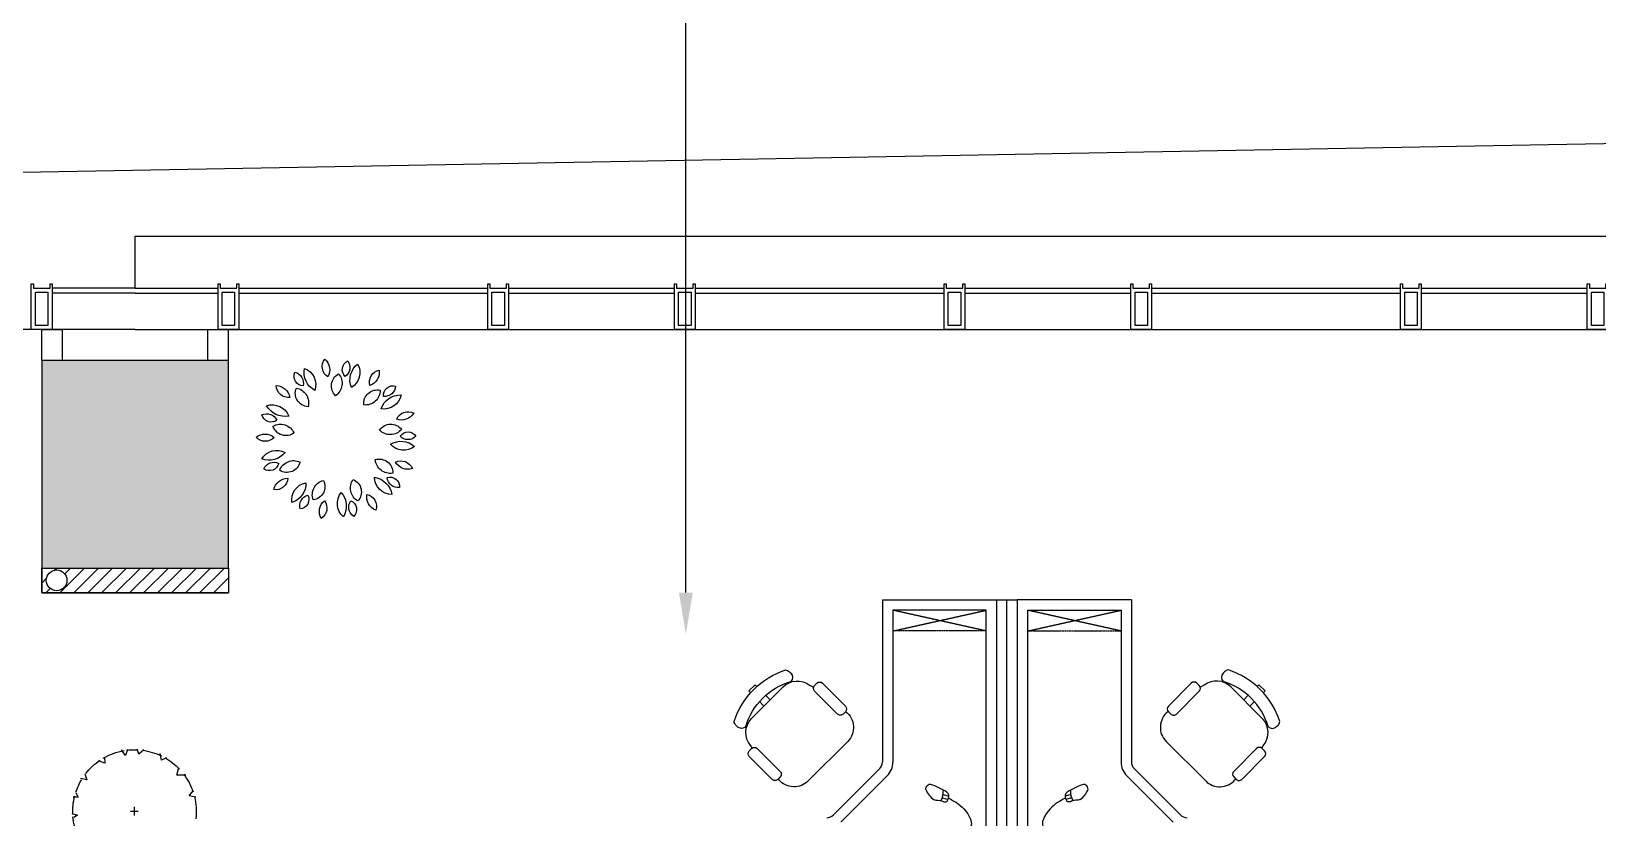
# Model space of a CAD drawing. Header units: inches. Extents: x 10 to 166961, y -47 to 131592.
# Drawn here: x 103723 to 111273, y 41658 to 45450 of the extents above; entities that cross this region are included whole.
import ezdxf

# ---------------------------------------------------------------- set-up
doc = ezdxf.new("R2010")
doc.units = ezdxf.units.IN
doc.header["$MEASUREMENT"] = 0
doc.linetypes.add('DASH', pattern=[0.35, 0.25, -0.1])
doc.linetypes.add('HIDDEN', pattern=[0.375, 0.25, -0.125])
for name, color, linetype in [('2', 2, 'Continuous'), ('4', 4, 'Continuous'), ('6', 6, 'Continuous'), ('8', 8, 'Continuous'), ('METAL', 7, 'Continuous'), ('Shearwall', 7, 'Continuous'), ('shearwall-bh', 253, 'Continuous'), ('stair', 2, 'Continuous'), ('wall', 2, 'Continuous'), ('windows', 4, 'Continuous'), ('修改', 1, 'Continuous'), ('尺寸3', 31, 'Continuous')]:
    doc.layers.add(name, color=color, linetype=linetype)

# ---------------------------------------------------------------- blocks, each defined once
blk = doc.blocks.new('Metal')
at = {"layer": 'METAL', "color": 4}
for points in [[(-50, 20), (-40, 20), (-40, 0), (40, 0), (40, 20), (50, 20), (50, -200), (-50, -200)], [(-30, -20), (30, -20), (30, -180), (-30, -180)]]:
    blk.add_lwpolyline(points, close=True, dxfattribs=at)

msp = doc.modelspace()

# ---------------------------------------------------------------- hatches: boundary and pattern name
at = {"layer": 'shearwall-bh'}
msp.add_hatch(color=252, dxfattribs=at).paths.add_polyline_path([(104673.4, 43862), (103773.4, 43862), (103773.4, 42862), (104673.4, 42862)])

# ---------------------------------------------------------------- linework, layer by layer
at = {"color": 252}
for p, q in [((103773.4, 42862), (103773.4, 42742)), ((103773.4, 42862), (104673.4, 42862)), ((103773.4, 42742), (103773.4, 42862)), ((104673.4, 42862), (104673.4, 42742)), ((104673.4, 42862), (104673.4, 42742)), ((103773.4, 42742), (104673.4, 42742)), ((104673.4, 42742), (103773.4, 42742))]:
    msp.add_line(p, q, dxfattribs=at)
at = {"color": 0, "linetype": 'ByBlock'}
for p, q in [((104177.8, 41957.8), (104158.6, 41986.1)), ((104186.8, 41987.4), (104177.8, 41957.8)), ((104241.7, 41965.2), (104234.3, 41988.9)), ((104265.5, 41986.1), (104241.7, 41965.2)), ((104076.9, 41920.7), (104047.2, 41932.5)), ((104075.4, 41950.4), (104076.9, 41920.7)), ((104350.2, 41935.5), (104344.1, 41968.2)), ((104375.5, 41947.3), (104350.2, 41935.5)), ((103990.8, 41840.5), (103961, 41847.9)), ((103981.9, 41870.2), (103990.8, 41840.5)), ((104424.3, 41862.7), (104434.8, 41899.8)), ((104467.5, 41862.7), (104424.3, 41862.7)), ((103949.2, 41757.3), (103925.4, 41757.3)), ((103938.7, 41778), (103949.2, 41757.3)), ((104483.8, 41763.2), (104503.2, 41788.4)), ((104516.5, 41757.3), (104483.8, 41763.2)), ((103918, 41678.4), (103946.2, 41669.7)), ((104238.8, 41688), (104201.6, 41688)), ((104220.8, 41668.1), (104220.8, 41711.1)), ((103946.2, 41669.7), (103928.3, 41659.2))]:
    msp.add_line(p, q, dxfattribs=at)
at = {"color": 3, "extrusion": (0, 0, -1)}
for centre, major_axis, start_param, end_param in [((105184.2, 43832.7), (0, 58.7), 3.715257, 5.385786), ((105092.4, 43817.7), (0, 69.1), 0.727897, 2.089936), ((105035.6, 43786.1), (0, 46), 3.199368, 5.158873), ((104981.8, 43754.4), (0, 53.1), 0.234992, 1.8402), ((105137.4, 43805.5), (0, 99.1), 3.641784, 4.907169), ((105010.4, 43746.1), (0, 84.1), 0.361406, 1.904233), ((105234.8, 43740.3), (0, 65.1), 3.896327, 5.804572), ((105149.2, 43752.2), (0, 72.1), 0.88149, 2.536498), ((105267.9, 43819), (0, 46), 3.897441, 5.856946), ((105206.2, 43829.3), (0, 53.1), 0.932948, 2.538156), ((105358.3, 43768.4), (0, 99.1), 4.339904, 5.605289), ((105222.8, 43804.5), (0, 84.1), 1.059515, 2.602341), ((105411.6, 43759.2), (0, 58.7), 4.41332, 6.083849), ((105331.6, 43806.7), (0, 69.1), 1.426044, 2.788082), ((104902, 43672.4), (0, 69.1), 0.029729, 1.391767), ((104962.8, 43742.9), (0, 58.7), 3.017049, 4.687578), ((105060.9, 43704.7), (0, 65.1), 3.198246, 5.106492), ((104987.7, 43658.7), (0, 72.1), 0.18334, 1.838347), ((105391, 43655.9), (0, 65.1), 4.594511, 6.502757), ((105333.1, 43720), (0, 72.1), 1.579663, 3.23467), ((105466.9, 43694.9), (0, 46), 4.595702, 6.555207), ((105426.2, 43742.4), (0, 53.1), 1.631144, 3.236353), ((104885.3, 43564.8), (0, 84.1), -0.336713, 1.206114), ((104944.4, 43692), (0, 99.1), 2.943632, 4.209017), ((105503.6, 43598.1), (0, 99.1), -1.245145, 0.020241), ((105423, 43712.8), (0, 84.1), 1.757702, 3.300529), ((104858.1, 43552.8), (0, 53.1), -0.463111, 1.142097), ((104878.9, 43611.7), (0, 46), 2.501369, 4.460874), ((105538.6, 43556.7), (0, 58.7), -1.171774, 0.498755), ((105507.8, 43644.5), (0, 69.1), 2.123977, 3.486016), ((104849.7, 43438.7), (0, 69.1), -0.668428, 0.69361), ((104850.8, 43531.7), (0, 58.7), 2.318921, 3.98945), ((104924, 43483.3), (0, 72.1), -0.51474, 1.140267), ((104950.6, 43565.5), (0, 65.1), 2.500126, 4.408372), ((105456.4, 43490.8), (0, 65.1), -0.990619, 0.917626), ((105453.2, 43577.2), (0, 72.1), 2.277699, 3.932706), ((105539.6, 43471.9), (0, 46), -0.989322, 0.970183), ((105539, 43534.4), (0, 53.1), 2.329345, 3.934553), ((104906, 43345.5), (0, 84.1), -1.03484, 0.507987), ((104869.5, 43480.9), (0, 99.1), 2.245511, 3.510897), ((105505.5, 43374.1), (0, 99.1), -0.547007, 0.718379), ((105517.5, 43513.8), (0, 84.1), 2.455828, 3.998654), ((104892.9, 43318.8), (0, 53.1), -1.161171, 0.444037), ((104870.9, 43377.3), (0, 46), 1.803186, 3.762691), ((104988.1, 43307.9), (0, 72.1), -1.212928, 0.442079), ((104955.6, 43388), (0, 65.1), 1.802097, 3.710343), ((105400.3, 43322.3), (0, 65.1), -0.29243, 1.615816), ((105453.4, 43390.5), (0, 72.1), 2.975781, 4.630788), ((105505.6, 43320), (0, 58.7), -0.473482, 1.197047), ((105538.6, 43407), (0, 69.1), 2.822238, 4.184276), ((104959.8, 43226), (0, 69.1), -1.366441, -0.004403), ((104900.9, 43298), (0, 58.7), 1.620724, 3.291253), ((105062.8, 43190.8), (0, 84.1), 4.550239, 6.093066), ((104947.8, 43271.1), (0, 99.1), 1.547356, 2.812742), ((105149.8, 43214.8), (0, 72.1), 4.372156, 6.027163), ((105073.4, 43255.3), (0, 65.1), 1.103973, 3.012219), ((105333.6, 43247.4), (0, 72.1), 3.674039, 5.329046), ((105249.1, 43229.3), (0, 65.1), 0.405727, 2.313972), ((105461.9, 43300.7), (0, 84.1), 3.153991, 4.696817), ((105362.9, 43201.4), (0, 99.1), 0.150984, 1.41637), ((105451.9, 43254.4), (0, 46), -0.291257, 1.668248), ((105491.7, 43302.7), (0, 53.1), 3.02745, 4.632658), ((105069.9, 43161.9), (0, 53.1), 4.423722, 6.02893), ((105015.5, 43192.6), (0, 46), 1.105029, 3.064534), ((105180.8, 43133.8), (0, 69.1), 4.218467, 5.580505), ((105089.4, 43151.1), (0, 58.7), 0.922694, 2.593223), ((105282.4, 43173.1), (0, 84.1), 3.852094, 5.39492), ((105142.7, 43160.7), (0, 99.1), 0.849231, 2.114617), ((105306.4, 43155.5), (0, 53.1), 3.725536, 5.330744), ((105245, 43144.1), (0, 46), 0.406802, 2.366307), ((105409.4, 43205.3), (0, 69.1), 3.520395, 4.882433), ((105328.2, 43159.8), (0, 58.7), 0.224483, 1.895012)]:
    msp.add_ellipse(centre, major_axis=major_axis, ratio=1, start_param=start_param, end_param=end_param, dxfattribs=at)
at = {"color": 0, "linetype": 'ByBlock', "extrusion": (0, 0, -1)}
for major_axis, start_param, end_param in [((210.6, 210.6), -1.31587, -0.955343), ((-210.6, 210.6), 0.655928, 0.821007), ((210.6, 210.6), -0.655411, -0.335741), ((210.6, 210.6), 4.587306, 4.909462), ((-210.6, 210.6), 1.29939, 1.600577), ((210.6, 210.6), 4.245738, 4.469379), ((210.6, 210.6), 0.13877, 0.459536), ((210.6, 210.6), 3.880194, 4.176113), ((210.6, 210.6), 0.542695, 0.901633), ((-210.6, 210.6), 5.118978, 5.410671)]:
    msp.add_ellipse((104220.8, 41688), major_axis=major_axis, ratio=1, start_param=start_param, end_param=end_param, dxfattribs=at)
at = {"layer": '2', "color": 252}
for p, q in [((107826.1, 42708.5), (108376, 42708.5)), ((108376, 42708.5), (108376, 41108.5)), ((108376, 42708.5), (108476, 42708.5)), ((108426, 41058.5), (108426, 42708.5)), ((108476, 42708.5), (108476, 41108.5)), ((109025.9, 42708.5), (108476, 42708.5))]:
    msp.add_line(p, q, dxfattribs=at)
at = {"layer": '4', "color": 252}
for p, q in [((103773.4, 42857.1), (103778.3, 42862)), ((103773.4, 42789.8), (103796.5, 42812.9)), ((103835.2, 42851.5), (103845.6, 42862)), ((103860.4, 42742), (103980.4, 42862)), ((103884.5, 42833.6), (103913, 42862)), ((103927.7, 42742), (104047.7, 42862)), ((103995.1, 42742), (104115.1, 42862)), ((104062.4, 42742), (104182.4, 42862)), ((104129.8, 42742), (104249.8, 42862)), ((104197.1, 42742), (104317.1, 42862)), ((104264.5, 42742), (104384.5, 42862)), ((104331.8, 42742), (104451.8, 42862)), ((104399.2, 42742), (104519.2, 42862)), ((104466.5, 42742), (104586.5, 42862)), ((104533.9, 42742), (104653.9, 42862)), ((104601.2, 42742), (104673.4, 42814.2)), ((103793, 42742), (103814.5, 42763.5)), ((104668.6, 42742), (104673.4, 42746.8))]:
    msp.add_line(p, q, dxfattribs=at)
at = {"layer": '6', "color": 252}
for p, q in [((107826.1, 42708.5), (107826.1, 41927)), ((109025.9, 42708.5), (109025.9, 41927)), ((107377.1, 42362.1), (107384.1, 42355.2)), ((109474.9, 42362.1), (109467.9, 42355.2)), ((107181.6, 42269.3), (107211.8, 42299.5)), ((107195.3, 42136.3), (107347, 42288.8)), ((107211.8, 42299.5), (107221.5, 42289.8)), ((107474.8, 42296.5), (107494.2, 42287.4)), ((107499, 42295.3), (107510.3, 42306.7)), ((107537.5, 42306.7), (107647.6, 42196.6)), ((109314.5, 42306.7), (109204.4, 42196.6)), ((109353.1, 42295.3), (109341.7, 42306.7)), ((109377.2, 42296.5), (109357.8, 42287.4)), ((109656.7, 42136.3), (109505, 42288.8)), ((109640.2, 42299.5), (109630.5, 42289.8)), ((109670.4, 42269.3), (109640.2, 42299.5)), ((107191.3, 42259.7), (107181.6, 42269.3)), ((107254.8, 42196.1), (107234.1, 42216.8)), ((107264.2, 42246.8), (107284.8, 42226.3)), ((107609, 42158.1), (107499, 42268.1)), ((109243, 42158.1), (109353.1, 42268.1)), ((109587.8, 42246.8), (109567.2, 42226.3)), ((109597.2, 42196.1), (109617.9, 42216.8)), ((109660.8, 42259.7), (109670.4, 42269.3)), ((107647.6, 42169.4), (107636.2, 42158.1)), ((107648.7, 42170.6), (107650.1, 42169.5)), ((109203.4, 42170.6), (109201.9, 42169.5)), ((109204.4, 42169.4), (109215.8, 42158.1)), ((107126.4, 42097.4), (107119.4, 42104.4)), ((109725.6, 42097.4), (109732.6, 42104.4)), ((107184.1, 41980.4), (107195.5, 41991.8)), ((107197.4, 41993.5), (107190.9, 42005.4)), ((107222.7, 41991.8), (107332.7, 41881.8)), ((107658.5, 42025.9), (107467.8, 41835.3)), ((109193.5, 42025.9), (109384.2, 41835.3)), ((109629.3, 41991.8), (109519.3, 41881.8)), ((109654.6, 41993.5), (109661.1, 42005.4)), ((109667.9, 41980.4), (109656.5, 41991.8)), ((107294.1, 41843.2), (107184.1, 41953.2)), ((109557.9, 41843.2), (109667.9, 41953.2)), ((107332.7, 41854.6), (107321.3, 41843.2)), ((107327.1, 41840.2), (107323.1, 41844.9)), ((107813, 41895.2), (107589.3, 41671.5)), ((109039, 41895.2), (109262.7, 41671.5)), ((109519.3, 41854.6), (109530.7, 41843.2)), ((109524.9, 41840.2), (109528.9, 41844.9))]:
    msp.add_line(p, q, dxfattribs=at)
for centre, start, end in [((107781.1, 41927), 315.00001, 0), ((109070.9, 41927), 180, 224.99999), ((107557.5, 41703.4), 270, 315.00001), ((109294.5, 41703.4), 224.99999, 270)]:
    msp.add_arc(centre, 45, start, end, dxfattribs=at)
at = {"layer": '6', "color": 252, "extrusion": (0, 0, -1)}
for centre, major_axis, start_param, end_param in [((107478.9, 42002.6), (273.6, 273.6), 4.241936, 5.182842), ((107356.7, 42341.7), (20.4, 20.4), 4.712389, 4.726071), ((107356.7, 42341.7), (20.4, 20.4), -0.705229, 0), ((107473.6, 42007.9), (225.8, 225.8), 4.211213, 5.213565), ((107415.2, 42221), (68, 68), 4.709722, 6.166276), ((107363.7, 42334.7), (20.4, 20.4), 0, 1.570796), ((107512.6, 42281.7), (13.6, 13.6), 3.141593, 4.712389), ((107523.9, 42293.1), (13.6, 13.6), 4.712389, 6.283185), ((107139.8, 42124.8), (-20.4, 20.4), 6.269503, 6.283185), ((107263.6, 42068.5), (68, 68), 3.212044, 4.709722), ((107622.6, 42171.7), (13.6, 13.6), 1.570796, 3.141593), ((107634, 42183), (13.6, 13.6), 0, 1.570796), ((107590.5, 42094), (68, 68), -0.116909, 1.570796), ((107139.8, 42124.8), (20.4, 20.4), 3.141593, 3.846821), ((107146.8, 42117.8), (20.4, 20.4), 1.570796, 3.141593), ((107197.7, 41966.8), (13.6, 13.6), 3.141593, 4.712389), ((107209.1, 41978.2), (13.6, 13.6), 4.712389, 6.283185), ((107307.7, 41856.8), (13.6, 13.6), 1.570796, 3.141593), ((107399.8, 41903.3), (68, 68), 1.570796, 3.212044), ((107319.1, 41868.2), (13.6, 13.6), 0, 1.570796)]:
    msp.add_ellipse(centre, major_axis=major_axis, ratio=1, start_param=start_param, end_param=end_param, dxfattribs=at)
at = {"layer": '6', "color": 252}
for centre, major_axis, start_param, end_param in [((109495.3, 42341.7), (-20.4, 20.4), -0.705229, 0), ((109373.1, 42002.6), (-273.6, 273.6), 4.241936, 5.182842), ((109495.3, 42341.7), (-20.4, 20.4), 4.712389, 4.726071), ((109328.1, 42293.1), (-13.6, 13.6), 4.712389, 6.283185), ((109339.4, 42281.7), (-13.6, 13.6), 3.141593, 4.712389), ((109436.8, 42221), (-68, 68), 4.709722, 6.166276), ((109488.3, 42334.7), (-20.4, 20.4), 0, 1.570796), ((109378.4, 42007.9), (-225.8, 225.8), 4.211213, 5.213565), ((109261.5, 42094), (-68, 68), -0.116909, 1.570796), ((109218, 42183), (-13.6, 13.6), 0, 1.570796), ((109229.4, 42171.7), (-13.6, 13.6), 1.570796, 3.141593), ((109588.4, 42068.5), (-68, 68), 3.212044, 4.709722), ((109712.2, 42124.8), (20.4, 20.4), 6.269503, 6.283185), ((109705.2, 42117.8), (-20.4, 20.4), 1.570796, 3.141593), ((109712.2, 42124.8), (-20.4, 20.4), 3.141593, 3.846821), ((109642.9, 41978.2), (-13.6, 13.6), 4.712389, 6.283185), ((109654.3, 41966.8), (-13.6, 13.6), 3.141593, 4.712389), ((109452.2, 41903.3), (-68, 68), 1.570796, 3.212044), ((109532.9, 41868.2), (-13.6, 13.6), 0, 1.570796), ((109544.3, 41856.8), (-13.6, 13.6), 1.570796, 3.141593)]:
    msp.add_ellipse(centre, major_axis=major_axis, ratio=1, start_param=start_param, end_param=end_param, dxfattribs=at)
at = {"layer": '8', "color": 252, "linetype": 'HIDDEN'}
for p, q in [((107876.1, 42558.5), (108326, 42658.5)), ((108326, 42558.5), (107876.1, 42658.5)), ((108975.9, 42558.5), (108526, 42658.5)), ((108526, 42558.5), (108975.9, 42658.5)), ((108326, 42558.5), (107876.1, 42558.5)), ((108526, 42558.5), (108975.9, 42558.5))]:
    msp.add_line(p, q, dxfattribs=at)
at = {"layer": '8', "color": 252}
for p, q in [((107876.1, 42658.5), (107876.1, 41927)), ((108326, 42658.5), (107876.1, 42658.5)), ((108326, 41158.5), (108326, 42658.5)), ((108526, 41158.5), (108526, 42658.5)), ((108526, 42658.5), (108975.9, 42658.5)), ((108975.9, 42658.5), (108975.9, 41927)), ((107848.3, 41859.8), (107624.7, 41636.2)), ((109003.7, 41859.8), (109227.3, 41636.2)), ((108035.1, 41794.4), (108037.1, 41806.7)), ((108114.6, 41753.7), (108141.9, 41745.7)), ((108118.5, 41770.1), (108145.7, 41762.6)), ((108733.5, 41770.1), (108706.3, 41762.6)), ((108737.4, 41753.7), (108710.1, 41745.7)), ((108816.9, 41794.4), (108814.9, 41806.7))]:
    msp.add_line(p, q, dxfattribs=at)
for centre, radius, start, end in [((107781.1, 41927), 95, 315.00001, 0), ((109070.9, 41927), 95, 180, 224.99999), ((108139.3, 41836.4), 112.4, 201.97257, 233.813), ((108057.9, 41795.3), 23.8, 90.90774, 151.35729), ((107949.7, 41496.9), 339.7, 56.84052, 71.49685), ((108029.3, 41782.4), 90, 332.1838, 3.69507), ((108127.6, 41765.2), 18, 5.55168, 63.67154), ((108104.4, 41762.9), 41.2, 322.75032, 5.55168), ((108747.6, 41762.9), 41.2, 174.44832, 217.24968), ((108724.4, 41765.2), 18, 116.32846, 174.44832), ((108902.3, 41496.9), 339.7, 108.50315, 123.15948), ((108822.7, 41782.4), 90, 176.30493, 207.8162), ((108712.7, 41836.4), 112.4, 306.187, 338.02743), ((108794.1, 41795.3), 23.8, 28.64271, 89.09226)]:
    msp.add_arc(centre, radius, start, end, dxfattribs=at)
for points, knots in [([(108145.6, 41751.7), (108170.2, 41738.9), (108221.3, 41712.2), (108284.3, 41601.9), (108177.5, 41586.6), (108230.7, 41536.8), (108199, 41525.6), (108187.1, 41527)], [0, 0, 0, 0, 89.180996, 185.391702, 247.379604, 284.879604, 301.833056, 301.833056, 301.833056, 301.833056]), ([(108706.4, 41751.7), (108681.8, 41738.9), (108630.7, 41712.2), (108567.7, 41601.9), (108674.5, 41586.6), (108621.3, 41536.8), (108653, 41525.6), (108664.9, 41527)], [0, 0, 0, 0, 89.180996, 185.391702, 247.379604, 284.879604, 301.833056, 301.833056, 301.833056, 301.833056]), ([(108073, 41745.7), (108085.9, 41741.2), (108102.1, 41745), (108121.7, 41734.8), (108130.7, 41732.8), (108137.8, 41737.8), (108138.8, 41740.2)], [0, 0, 0, 0, 61.392948, 66.317377, 85.526749, 97.068118, 97.068118, 97.068118, 97.068118]), ([(108779, 41745.7), (108766.1, 41741.2), (108749.9, 41745), (108730.3, 41734.8), (108721.4, 41732.8), (108714.2, 41737.8), (108713.2, 41740.2)], [0, 0, 0, 0, 61.392948, 66.317377, 85.526749, 97.068118, 97.068118, 97.068118, 97.068118])]:
    msp.add_open_spline(points, degree=3, knots=knots, dxfattribs=at)
at = {"layer": 'Shearwall', "color": 252}
for p, q in [((104673.4, 43862), (103773.4, 43862)), ((103773.4, 43862), (103773.4, 42862)), ((104673.4, 42862), (104673.4, 43862)), ((103773.4, 42862), (104673.4, 42862))]:
    msp.add_line(p, q, dxfattribs=at)
msp.add_circle((103845.4, 42802.7), 49.9, dxfattribs=at)
at = {"layer": 'stair', "color": 6}
for points in [[(92098.4, 35062), (92098.4, 35062), (91798.6, 44555.7), (119723.4, 45062), (119723.4, 44287)], [(104223.4, 44212), (104223.4, 44462), (119723.4, 44462)]]:
    msp.add_lwpolyline(points, dxfattribs=at)
at = {"layer": 'wall', "color": 2, "linetype": 'DASH'}
for p, q in [((103773.4, 43862), (103773.4, 44012)), ((103773.4, 44012), (103873.4, 44012)), ((103873.4, 43862), (103873.4, 44012)), ((104573.4, 43862), (104573.4, 44012)), ((104573.4, 44012), (104673.4, 44012)), ((104673.4, 43862), (104673.4, 44012))]:
    msp.add_line(p, q, dxfattribs=at)
at = {"layer": 'windows', "color": 2}
for p, q in [((104223.4, 44212), (103823.4, 44212)), ((104223.4, 44187), (103823.4, 44187)), ((104223.4, 44212), (104623.4, 44212)), ((104223.4, 44187), (104623.4, 44187)), ((104723.4, 44212), (105923.4, 44212)), ((104723.4, 44187), (105923.4, 44187)), ((106023.4, 44212), (106823.4, 44212)), ((106023.4, 44187), (106823.4, 44187)), ((106923.4, 44212), (108123.4, 44212)), ((106923.4, 44187), (108123.4, 44187)), ((108223.4, 44212), (109023.4, 44212)), ((108223.4, 44187), (109023.4, 44187)), ((109123.4, 44212), (110323.4, 44212)), ((109123.4, 44187), (110323.4, 44187)), ((110423.4, 44212), (111223.4, 44212)), ((110423.4, 44187), (111223.4, 44187)), ((104223.4, 44012), (92648.4, 44012)), ((104223.4, 44012), (119123.4, 44012))]:
    msp.add_line(p, q, dxfattribs=at)
at = {"layer": '尺寸3', "color": 252}
msp.add_lwpolyline([(106878.3, 42743.6), (106878.3, 46991.6), (110896.6, 46991.6)], dxfattribs=at)
msp.add_solid([(106911.6, 42743.6), (106878.3, 42543.6), (106845, 42743.6)], dxfattribs=at)

# ---------------------------------------------------------------- block references
at = {"layer": '修改', "color": 2}
for p in [(103773.4, 44212), (104673.4, 44212), (105973.4, 44212), (106873.4, 44212), (108173.4, 44212)]:
    msp.add_blockref('Metal', p, dxfattribs=at)
at = {"layer": '修改'}
for p in [(109073.4, 44212), (110373.4, 44212), (111273.4, 44212)]:
    msp.add_blockref('Metal', p, dxfattribs=at)

doc.saveas('drawing.dxf')
